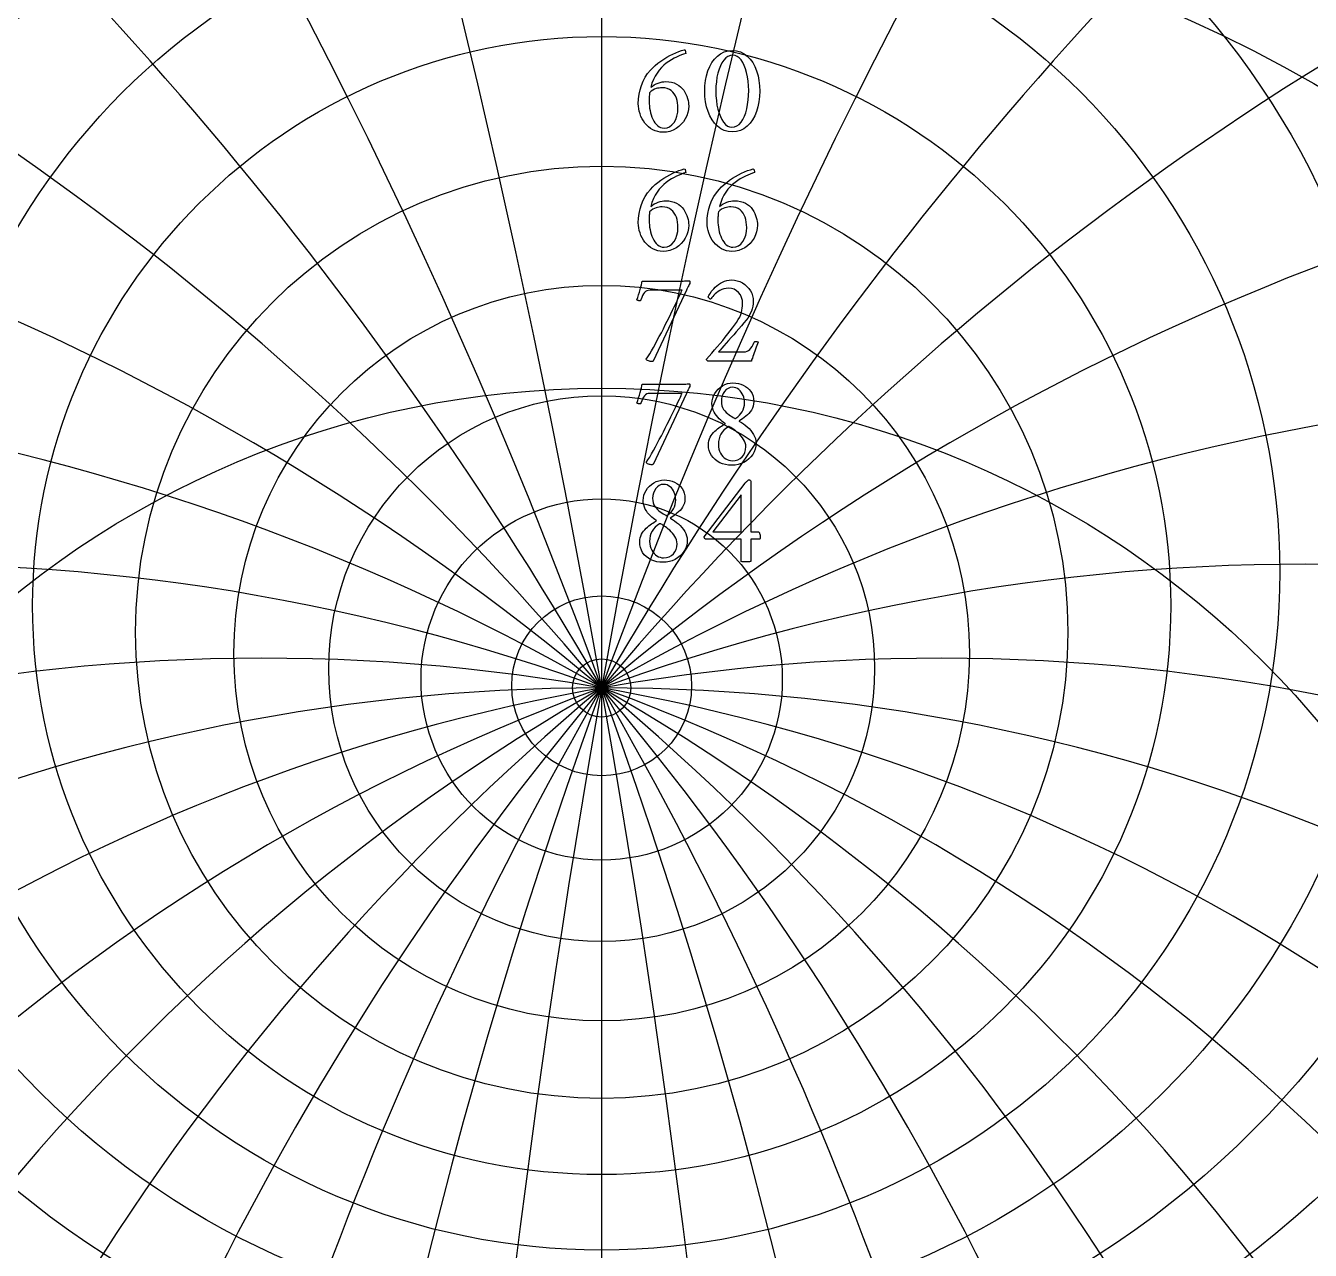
# Model space of a CAD drawing. Header units: millimetres. Extents: x -71 to 71, y -71 to 73.
# Drawn here: x -18.5 to 22.76, y 2.4 to 41.72 of the extents above; entities that cross this region are included whole.
import ezdxf

# ---------------------------------------------------------------- set-up
doc = ezdxf.new("R2010")
doc.units = ezdxf.units.MM
for name, color, linetype in [('CUT_OUTER', 1, 'Continuous'), ('ENGRAVE', 7, 'Continuous'), ('ENGRAVE_FINE', 8, 'Continuous'), ('TEXT', 5, 'Continuous')]:
    doc.layers.add(name, color=color, linetype=linetype)

msp = doc.modelspace()

# ---------------------------------------------------------------- linework, layer by layer
at = {"layer": 'CUT_OUTER'}
msp.add_arc((-0.0002, -0.0002), 71.2199, 143.788848, 87.803032, dxfattribs=at)
at = {"layer": 'ENGRAVE'}
msp.add_lwpolyline([(0, -70.2), (0, 70.2)], dxfattribs=at)
for centre, radius in [((0, 0), 70.2), ((0, 29.209), 34.0388), ((0, 27.169), 29.5772), ((0, 25.5175), 25.5175), ((0, 0), 45.9522), ((0, 24.1802), 21.772), ((0, 23.1026), 18.2729), ((0, 22.2447), 14.9666), ((0, 21.5768), 11.8094), ((0, 0), 30.0798), ((0, 21.0773), 8.7644), ((0, 20.7306), 5.7999), ((0, 20.5266), 2.8872), ((0, 20.4592), 0.936)]:
    msp.add_circle(centre, radius, dxfattribs=at)
for centre, radius, start, end in [((0, 31.741), 39.0191, 104.50551, 75.49449), ((0, 34.912), 44.6795, 146.69677, 33.30323), ((0, 38.9367), 51.2495, 168.64959, 11.35041), ((0, 44.1398), 59.0705, 185.608142, 354.391858), ((0, 51.0351), 68.6745, 199.959035, 340.040965), ((0, -41.3755), 61.8348, 42, 138), ((0, -41.3755), 61.8348, 42, 138)]:
    msp.add_arc(centre, radius, start, end, dxfattribs=at)
at = {"layer": 'ENGRAVE_FINE'}
for centre, radius, start, end in [((-350.6823, -41.3755), 356.0921, 3.846969, 18.080135), ((-350.6823, -41.3755), 356.0921, 3.846969, 18.080135), ((350.6823, -41.3755), 356.0921, 161.919865, 176.153031), ((350.6823, -41.3755), 356.0921, 161.919865, 176.153031), ((-169.8896, -41.3755), 180.7927, 7.744385, 36.376389), ((-169.8896, -41.3755), 180.7927, 7.744385, 36.376389), ((169.8896, -41.3755), 180.7927, 143.623611, 172.255615), ((169.8896, -41.3755), 180.7927, 143.623611, 172.255615), ((-107.1009, -41.3755), 123.6695, 11.745134, 55.103196), ((-107.1009, -41.3755), 123.6695, 11.745134, 55.103196), ((107.1009, -41.3755), 123.6695, 124.896804, 168.254866), ((107.1009, -41.3755), 123.6695, 124.896804, 168.254866), ((-73.6918, -41.3755), 96.1978, 15.907198, 74.457561), ((-73.6918, -41.3755), 96.1978, 15.907198, 74.457561), ((73.6918, -41.3755), 96.1978, 105.542439, 164.092802), ((73.6918, -41.3755), 96.1978, 105.542439, 164.092802), ((-51.8855, -41.3755), 80.7195, 20.296793, 94.565762), ((-51.8855, -41.3755), 80.7195, 20.296793, 94.565762), ((51.8855, -41.3755), 80.7195, 85.434238, 159.703207), ((51.8855, -41.3755), 80.7195, 85.434238, 159.703207), ((-35.7003, -41.3755), 71.4006, 24.992282, 112.762358), ((-35.7003, -41.3755), 71.4006, 24.992282, 112.762358), ((35.7003, -41.3755), 71.4006, 67.237642, 155.007718), ((35.7003, -41.3755), 71.4006, 67.237642, 155.007718), ((-22.506, -41.3755), 65.8032, 30.089288, 122.535602), ((-22.506, -41.3755), 65.8032, 30.089288, 122.535602), ((22.506, -41.3755), 65.8032, 57.464398, 149.910712), ((22.506, -41.3755), 65.8032, 57.464398, 149.910712), ((-10.9031, -41.3755), 62.7887, 35.707517, 130.834526), ((-10.9031, -41.3755), 62.7887, 35.707517, 130.834526), ((10.9031, -41.3755), 62.7887, 49.165474, 144.292483), ((10.9031, -41.3755), 62.7887, 49.165474, 144.292483)]:
    msp.add_arc(centre, radius, start, end, dxfattribs=at)
at = {"layer": 'TEXT'}
for points in [[(2.0509, 39.9293), (2.1525, 39.9243), (2.2455, 39.9095), (2.33, 39.8849), (2.4059, 39.8504), (2.4738, 39.8082), (2.5346, 39.7606), (2.588, 39.7075), (2.6342, 39.649), (2.6738, 39.587), (2.7074, 39.5234), (2.735, 39.4583), (2.7567, 39.3916), (2.773, 39.3259), (2.7847, 39.2634), (2.7917, 39.2044), (2.794, 39.1488), (2.7872, 39.0386), (2.7665, 38.9324), (2.7322, 38.83), (2.684, 38.7315), (2.6243, 38.6397), (2.5553, 38.5572), (2.477, 38.484), (2.3893, 38.4202), (2.2939, 38.3684), (2.1926, 38.3314), (2.0853, 38.3092), (1.972, 38.3018), (1.8829, 38.3069), (1.7982, 38.3221), (1.7179, 38.3474), (1.642, 38.3828), (1.571, 38.4265), (1.5055, 38.4767), (1.4454, 38.5334), (1.3908, 38.5966), (1.3419, 38.665), (1.2989, 38.7372), (1.262, 38.8134), (1.231, 38.8934), (1.2064, 38.9753), (1.1889, 39.0569), (1.1784, 39.1382), (1.1749, 39.2193), (1.1811, 39.3729), (1.1998, 39.5224), (1.231, 39.6677), (1.2745, 39.8089), (1.3301, 39.9435), (1.397, 40.0694), (1.4754, 40.1864), (1.5652, 40.2946), (1.6405, 40.3719), (1.7214, 40.4461), (1.8076, 40.5172), (1.8994, 40.5852), (1.9943, 40.6493), (2.0903, 40.7087), (2.1874, 40.7635), (2.2855, 40.8136), (2.3824, 40.8579), (2.4759, 40.8955), (2.5661, 40.9264), (2.6529, 40.9506), (2.6661, 40.9476), (2.6768, 40.9386), (2.6848, 40.9237), (2.6902, 40.9028), (2.6939, 40.8806), (2.6965, 40.8618), (2.698, 40.8464), (2.6985, 40.8343), (2.632, 40.8115), (2.561, 40.7845), (2.4856, 40.7534), (2.4059, 40.7181), (2.3237, 40.6776), (2.2414, 40.6309), (2.1587, 40.578), (2.0758, 40.5188), (1.9949, 40.4525), (1.918, 40.3782), (1.8454, 40.2958), (1.7769, 40.2053), (1.7144, 40.1058), (1.6596, 39.9962), (1.6126, 39.8765), (1.5735, 39.7466), (1.629, 39.7877), (1.6876, 39.8239), (1.7494, 39.8552), (1.8143, 39.8815), (1.8789, 39.9024), (1.9398, 39.9173), (1.9972, 39.9263), (2.0509, 39.9293)], [(4.1931, 40.9256), (4.3308, 40.9145), (4.4573, 40.881), (4.5726, 40.8252), (4.6768, 40.7471), (4.7694, 40.6505), (4.8501, 40.539), (4.9189, 40.4128), (4.9757, 40.2718), (5.0202, 40.1198), (5.052, 39.9609), (5.0711, 39.795), (5.0774, 39.622), (5.0709, 39.4491), (5.0515, 39.2832), (5.019, 39.1242), (4.9736, 38.9723), (4.9159, 38.8312), (4.8465, 38.7045), (4.7654, 38.5924), (4.6726, 38.4949), (4.5687, 38.4159), (4.4542, 38.3594), (4.329, 38.3256), (4.1931, 38.3143), (4.0608, 38.3256), (3.9378, 38.3594), (3.8242, 38.4159), (3.7198, 38.4949), (3.626, 38.5924), (3.5439, 38.7045), (3.4735, 38.8312), (3.4147, 38.9723), (3.3684, 39.1242), (3.3353, 39.2832), (3.3155, 39.4491), (3.3088, 39.622), (3.3153, 39.795), (3.3348, 39.9609), (3.3672, 40.1198), (3.4126, 40.2718), (3.4705, 40.4128), (3.5403, 40.539), (3.622, 40.6505), (3.7157, 40.7471), (3.8203, 40.8252), (3.9347, 40.881), (4.059, 40.9145), (4.1931, 40.9256)], [(4.2139, 40.7762), (4.1318, 40.7665), (4.0556, 40.7373), (3.9854, 40.6886), (3.9212, 40.6205), (3.8635, 40.536), (3.8127, 40.4384), (3.769, 40.3274), (3.7323, 40.2033), (3.7032, 40.0689), (3.6825, 39.9272), (3.67, 39.7782), (3.6659, 39.622), (3.67, 39.4675), (3.6825, 39.3195), (3.7032, 39.1779), (3.7323, 39.0429), (3.7685, 38.9177), (3.8107, 38.8057), (3.8588, 38.707), (3.9129, 38.6215), (3.9722, 38.5525), (4.0359, 38.5032), (4.104, 38.4736), (4.1765, 38.4637), (4.264, 38.4739), (4.3436, 38.5042), (4.4155, 38.5548), (4.4796, 38.6257), (4.536, 38.7134), (4.5849, 38.8146), (4.6263, 38.9292), (4.6602, 39.0574), (4.6865, 39.1952), (4.7053, 39.3387), (4.7166, 39.4879), (4.7204, 39.6428), (4.7164, 39.7986), (4.7043, 39.9464), (4.6842, 40.0861), (4.656, 40.2178), (4.6207, 40.339), (4.5792, 40.4472), (4.5315, 40.5424), (4.4775, 40.6247), (4.4182, 40.691), (4.3545, 40.7383), (4.2864, 40.7667), (4.2139, 40.7762)], [(1.5402, 39.5681), (1.5364, 39.5346), (1.533, 39.5006), (1.5301, 39.4661), (1.5278, 39.4311), (1.526, 39.3958), (1.5247, 39.3605), (1.5239, 39.3252), (1.5236, 39.2899), (1.5255, 39.2206), (1.5309, 39.1498), (1.54, 39.0774), (1.5527, 39.0035), (1.5692, 38.93), (1.5895, 38.8592), (1.6138, 38.7909), (1.642, 38.7253), (1.674, 38.6639), (1.7099, 38.6085), (1.7498, 38.5591), (1.7935, 38.5156), (1.841, 38.4802), (1.8921, 38.4549), (1.9468, 38.4397), (2.0052, 38.4347), (2.0984, 38.4461), (2.1827, 38.4803), (2.2582, 38.5374), (2.3249, 38.6174), (2.3794, 38.7144), (2.4183, 38.8229), (2.4417, 38.9427), (2.4495, 39.074), (2.4462, 39.1597), (2.4365, 39.2422), (2.4203, 39.3216), (2.3976, 39.3979), (2.3678, 39.469), (2.3306, 39.5328), (2.2859, 39.5893), (2.2336, 39.6386), (2.1731, 39.6786), (2.1038, 39.7072), (2.0257, 39.7243), (1.9388, 39.73), (1.894, 39.7283), (1.8469, 39.7232), (1.7975, 39.7148), (1.7458, 39.703), (1.6932, 39.6844), (1.6414, 39.6558), (1.5905, 39.617), (1.5402, 39.5681)], [(2.0509, 36.1041), (2.1525, 36.0992), (2.2455, 36.0844), (2.33, 36.0598), (2.4059, 36.0253), (2.4738, 35.9831), (2.5346, 35.9355), (2.588, 35.8824), (2.6342, 35.8239), (2.6738, 35.7619), (2.7074, 35.6983), (2.735, 35.6332), (2.7567, 35.5665), (2.773, 35.5007), (2.7847, 35.4383), (2.7917, 35.3793), (2.794, 35.3236), (2.7872, 35.2135), (2.7665, 35.1072), (2.7322, 35.0049), (2.684, 34.9064), (2.6243, 34.8145), (2.5553, 34.732), (2.477, 34.6589), (2.3893, 34.595), (2.2939, 34.5433), (2.1926, 34.5063), (2.0853, 34.4841), (1.972, 34.4767), (1.8829, 34.4818), (1.7982, 34.4969), (1.7179, 34.5222), (1.642, 34.5577), (1.571, 34.6014), (1.5055, 34.6516), (1.4454, 34.7083), (1.3908, 34.7715), (1.3419, 34.8398), (1.2989, 34.9121), (1.262, 34.9883), (1.231, 35.0683), (1.2064, 35.1502), (1.1889, 35.2318), (1.1784, 35.3131), (1.1749, 35.3942), (1.1811, 35.5478), (1.1998, 35.6973), (1.231, 35.8426), (1.2745, 35.9837), (1.3301, 36.1184), (1.397, 36.2443), (1.4754, 36.3613), (1.5652, 36.4695), (1.6405, 36.5468), (1.7214, 36.621), (1.8076, 36.6921), (1.8994, 36.7601), (1.9943, 36.8242), (2.0903, 36.8836), (2.1874, 36.9383), (2.2855, 36.9884), (2.3824, 37.0328), (2.4759, 37.0704), (2.5661, 37.1013), (2.6529, 37.1254), (2.6661, 37.1224), (2.6768, 37.1135), (2.6848, 37.0986), (2.6902, 37.0777), (2.6939, 37.0555), (2.6965, 37.0367), (2.698, 37.0213), (2.6985, 37.0092), (2.632, 36.9864), (2.561, 36.9594), (2.4856, 36.9282), (2.4059, 36.8929), (2.3237, 36.8525), (2.2414, 36.8058), (2.1587, 36.7528), (2.0758, 36.6937), (1.9949, 36.6274), (1.918, 36.553), (1.8454, 36.4706), (1.7769, 36.3802), (1.7144, 36.2807), (1.6596, 36.1711), (1.6126, 36.0513), (1.5735, 35.9215), (1.629, 35.9626), (1.6876, 35.9988), (1.7494, 36.0301), (1.8143, 36.0564), (1.8789, 36.0773), (1.9398, 36.0922), (1.9972, 36.1011), (2.0509, 36.1041)], [(4.2596, 36.1041), (4.3611, 36.0992), (4.4542, 36.0844), (4.5386, 36.0598), (4.6145, 36.0253), (4.6825, 35.9831), (4.7432, 35.9355), (4.7967, 35.8824), (4.8429, 35.8239), (4.8824, 35.7619), (4.916, 35.6983), (4.9437, 35.6332), (4.9653, 35.5665), (4.9817, 35.5007), (4.9934, 35.4383), (5.0004, 35.3793), (5.0027, 35.3236), (4.9958, 35.2135), (4.9752, 35.1072), (4.9408, 35.0049), (4.8927, 34.9064), (4.833, 34.8145), (4.764, 34.732), (4.6856, 34.6589), (4.5979, 34.595), (4.5026, 34.5433), (4.4012, 34.5063), (4.2939, 34.4841), (4.1807, 34.4767), (4.0915, 34.4818), (4.0068, 34.4969), (3.9265, 34.5222), (3.8506, 34.5577), (3.7797, 34.6014), (3.7141, 34.6516), (3.6541, 34.7083), (3.5994, 34.7715), (3.5505, 34.8398), (3.5076, 34.9121), (3.4706, 34.9883), (3.4396, 35.0683), (3.4151, 35.1502), (3.3976, 35.2318), (3.3871, 35.3131), (3.3836, 35.3942), (3.3898, 35.5478), (3.4085, 35.6973), (3.4396, 35.8426), (3.4832, 35.9837), (3.5387, 36.1184), (3.6057, 36.2443), (3.684, 36.3613), (3.7738, 36.4695), (3.8492, 36.5468), (3.93, 36.621), (4.0163, 36.6921), (4.108, 36.7601), (4.203, 36.8242), (4.299, 36.8836), (4.396, 36.9383), (4.4941, 36.9884), (4.591, 37.0328), (4.6846, 37.0704), (4.7747, 37.1013), (4.8615, 37.1254), (4.8748, 37.1224), (4.8854, 37.1135), (4.8935, 37.0986), (4.8989, 37.0777), (4.9025, 37.0555), (4.9051, 37.0367), (4.9067, 37.0213), (4.9072, 37.0092), (4.8407, 36.9864), (4.7697, 36.9594), (4.6943, 36.9282), (4.6145, 36.8929), (4.5324, 36.8525), (4.45, 36.8058), (4.3674, 36.7528), (4.2845, 36.6937), (4.2035, 36.6274), (4.1267, 36.553), (4.0541, 36.4706), (3.9855, 36.3802), (3.923, 36.2807), (3.8683, 36.1711), (3.8213, 36.0513), (3.7821, 35.9215), (3.8376, 35.9626), (3.8963, 35.9988), (3.958, 36.0301), (4.0229, 36.0564), (4.0875, 36.0773), (4.1485, 36.0922), (4.2058, 36.1011), (4.2596, 36.1041)], [(1.5402, 35.7429), (1.5364, 35.7095), (1.533, 35.6755), (1.5301, 35.641), (1.5278, 35.6059), (1.526, 35.5707), (1.5247, 35.5354), (1.5239, 35.5001), (1.5236, 35.4648), (1.5255, 35.3955), (1.5309, 35.3247), (1.54, 35.2523), (1.5527, 35.1783), (1.5692, 35.1049), (1.5895, 35.0341), (1.6138, 34.9658), (1.642, 34.9002), (1.674, 34.8388), (1.7099, 34.7834), (1.7498, 34.734), (1.7935, 34.6905), (1.841, 34.6551), (1.8921, 34.6298), (1.9468, 34.6146), (2.0052, 34.6096), (2.0984, 34.621), (2.1827, 34.6552), (2.2582, 34.7123), (2.3249, 34.7922), (2.3794, 34.8893), (2.4183, 34.9977), (2.4417, 35.1176), (2.4495, 35.2489), (2.4462, 35.3345), (2.4365, 35.417), (2.4203, 35.4964), (2.3976, 35.5727), (2.3678, 35.6438), (2.3306, 35.7077), (2.2859, 35.7642), (2.2336, 35.8135), (2.1731, 35.8535), (2.1038, 35.882), (2.0257, 35.8991), (1.9388, 35.9049), (1.894, 35.9032), (1.8469, 35.8981), (1.7975, 35.8897), (1.7458, 35.8779), (1.6932, 35.8593), (1.6414, 35.8306), (1.5905, 35.7919), (1.5402, 35.7429)], [(3.7489, 35.7429), (3.745, 35.7095), (3.7416, 35.6755), (3.7388, 35.641), (3.7365, 35.6059), (3.7346, 35.5707), (3.7333, 35.5354), (3.7326, 35.5001), (3.7323, 35.4648), (3.7341, 35.3955), (3.7396, 35.3247), (3.7486, 35.2523), (3.7614, 35.1783), (3.7778, 35.1049), (3.7982, 35.0341), (3.8225, 34.9658), (3.8506, 34.9002), (3.8827, 34.8388), (3.9186, 34.7834), (3.9584, 34.734), (4.0022, 34.6905), (4.0496, 34.6551), (4.1008, 34.6298), (4.1555, 34.6146), (4.2139, 34.6096), (4.307, 34.621), (4.3914, 34.6552), (4.4669, 34.7123), (4.5336, 34.7922), (4.5881, 34.8893), (4.627, 34.9977), (4.6503, 35.1176), (4.6581, 35.2489), (4.6549, 35.3345), (4.6451, 35.417), (4.6289, 35.4964), (4.6062, 35.5727), (4.5765, 35.6438), (4.5393, 35.7077), (4.4945, 35.7642), (4.4422, 35.8135), (4.3818, 35.8535), (4.3125, 35.882), (4.2344, 35.8991), (4.1475, 35.9049), (4.1027, 35.9032), (4.0556, 35.8981), (4.0062, 35.8897), (3.9544, 35.8779), (3.9019, 35.8593), (3.8501, 35.8306), (3.7991, 35.7919), (3.7489, 35.7429)], [(2.5325, 33.5228), (2.5727, 33.5232), (2.6145, 33.5243), (2.6578, 33.5263), (2.7027, 33.529), (2.7437, 33.5317), (2.7754, 33.5337), (2.7977, 33.5349), (2.8106, 33.5352), (2.8215, 33.5329), (2.8293, 33.5259), (2.834, 33.5142), (2.8356, 33.4979), (2.8332, 33.4752), (2.8262, 33.4486), (2.8145, 33.4181), (2.7982, 33.3837), (2.7792, 33.3467), (2.7598, 33.3085), (2.7398, 33.2689), (2.7193, 33.228), (1.6523, 30.9488), (1.6451, 30.9433), (1.6357, 30.9394), (1.6243, 30.9371), (1.6108, 30.9363), (1.5867, 30.9378), (1.56, 30.942), (1.5306, 30.9492), (1.4987, 30.9592), (1.4697, 30.971), (1.4489, 30.9836), (1.4365, 30.9969), (1.4323, 31.0111), (1.4855, 31.0941), (1.5413, 31.1854), (1.5997, 31.2851), (1.6606, 31.393), (1.7233, 31.5067), (1.7868, 31.6234), (1.851, 31.7433), (1.916, 31.8663), (1.9806, 31.9903), (2.0436, 32.1133), (2.1051, 32.2353), (2.1651, 32.3562), (2.2227, 32.4739), (2.2772, 32.5861), (2.3285, 32.6929), (2.3768, 32.7942), (2.4212, 32.8879), (2.4609, 32.9717), (2.4959, 33.0456), (2.5263, 33.1097), (2.5508, 33.1615), (2.5683, 33.1984), (2.5788, 33.2206), (2.5823, 33.228), (1.5527, 33.228), (1.4961, 33.2234), (1.4468, 33.2093), (1.4048, 33.186), (1.37, 33.1533), (1.3399, 33.1105), (1.3119, 33.0568), (1.286, 32.9922), (1.2621, 32.9167), (1.2574, 32.9058), (1.2476, 32.898), (1.2325, 32.8933), (1.2123, 32.8917), (1.2051, 32.8923), (1.1962, 32.8938), (1.1854, 32.8964), (1.1728, 32.9), (1.1602, 32.9042), (1.1495, 32.9084), (1.1405, 32.9125), (1.1334, 32.9167), (1.16, 33.0001), (1.1858, 33.0843), (1.2108, 33.1693), (1.2351, 33.255), (1.2573, 33.3364), (1.2761, 33.4081), (1.2915, 33.4702), (1.3036, 33.5228)], [(5.0276, 31.5632), (5.0066, 31.5117), (4.985, 31.4568), (4.963, 31.3986), (4.9404, 31.337), (4.9181, 31.2748), (4.8968, 31.215), (4.8766, 31.1575), (4.8574, 31.1024), (4.8403, 31.0528), (4.8262, 31.0121), (4.8154, 30.9802), (4.8076, 30.9571), (3.4043, 30.9571), (3.398, 30.9619), (3.3913, 30.968), (3.3845, 30.9754), (3.3773, 30.9841), (3.371, 30.993), (3.3664, 31.0012), (3.3637, 31.0086), (3.3628, 31.0152), (3.4484, 31.1117), (3.5351, 31.2103), (3.6228, 31.311), (3.7115, 31.4138), (3.7998, 31.5173), (3.8859, 31.6203), (3.97, 31.7228), (4.052, 31.8248), (4.1301, 31.9244), (4.2025, 32.0199), (4.2692, 32.1112), (4.3301, 32.1984), (4.3868, 32.2869), (4.4324, 32.3697), (4.4667, 32.4467), (4.49, 32.5181), (4.5054, 32.5874), (4.5164, 32.6582), (4.5231, 32.7306), (4.5253, 32.8046), (4.5173, 32.9042), (4.4936, 32.9955), (4.454, 33.0786), (4.3986, 33.1533), (4.331, 33.2151), (4.2549, 33.2592), (4.1702, 33.2856), (4.0769, 33.2945), (3.9985, 33.29), (3.9253, 33.2768), (3.8574, 33.2548), (3.7946, 33.2239), (3.7372, 33.1878), (3.6856, 33.1502), (3.6397, 33.111), (3.5994, 33.0703), (3.5652, 33.0313), (3.5372, 32.9976), (3.5154, 32.9691), (3.4998, 32.9457), (3.4872, 32.9474), (3.4744, 32.9525), (3.4613, 32.9609), (3.4479, 32.9727), (3.4361, 32.9853), (3.4277, 32.9961), (3.4226, 33.005), (3.4209, 33.0121), (3.4299, 33.0341), (3.4443, 33.0625), (3.4641, 33.0974), (3.4894, 33.1388), (3.5202, 33.1839), (3.5564, 33.2301), (3.598, 33.2773), (3.6451, 33.3256), (3.6969, 33.3726), (3.7525, 33.4159), (3.8121, 33.4556), (3.8755, 33.4917), (3.9429, 33.5216), (4.0141, 33.543), (4.0892, 33.5559), (4.1682, 33.5602), (4.2636, 33.5541), (4.3545, 33.5358), (4.4411, 33.5053), (4.5232, 33.4626), (4.5989, 33.4103), (4.6664, 33.351), (4.7256, 33.2847), (4.7764, 33.2114), (4.8173, 33.1333), (4.8465, 33.0526), (4.864, 32.9693), (4.8698, 32.8834), (4.8659, 32.7976), (4.8543, 32.7143), (4.8348, 32.6336), (4.8076, 32.5555), (4.7736, 32.48), (4.7339, 32.407), (4.6885, 32.3367), (4.6374, 32.269), (4.5648, 32.1804), (4.4884, 32.0889), (4.4081, 31.9946), (4.3239, 31.8974), (4.2389, 31.8004), (4.1563, 31.7065), (4.076, 31.6156), (3.998, 31.5279), (3.9251, 31.4461), (3.86, 31.3728), (3.8026, 31.308), (3.7531, 31.2519), (4.5585, 31.2519), (4.6159, 31.2567), (4.668, 31.2711), (4.7145, 31.2951), (4.7557, 31.3287), (4.7934, 31.3721), (4.8299, 31.4257), (4.865, 31.4894), (4.8989, 31.5632), (4.9049, 31.5741), (4.9145, 31.5819), (4.9277, 31.5866), (4.9446, 31.5881), (4.9518, 31.5876), (4.9612, 31.5861), (4.9726, 31.5835), (4.9861, 31.5798), (4.9996, 31.5757), (5.011, 31.5715), (5.0203, 31.5674), (5.0276, 31.5632)], [(2.5325, 30.2116), (2.5727, 30.212), (2.6145, 30.2132), (2.6578, 30.2151), (2.7027, 30.2178), (2.7437, 30.2206), (2.7754, 30.2225), (2.7977, 30.2237), (2.8106, 30.2241), (2.8215, 30.2217), (2.8293, 30.2147), (2.834, 30.203), (2.8356, 30.1867), (2.8332, 30.164), (2.8262, 30.1374), (2.8145, 30.1069), (2.7982, 30.0725), (2.7792, 30.0355), (2.7598, 29.9973), (2.7398, 29.9577), (2.7193, 29.9168), (1.6523, 27.6376), (1.6451, 27.6321), (1.6357, 27.6283), (1.6243, 27.6259), (1.6108, 27.6251), (1.5867, 27.6266), (1.56, 27.6309), (1.5306, 27.638), (1.4987, 27.648), (1.4697, 27.6598), (1.4489, 27.6724), (1.4365, 27.6857), (1.4323, 27.6999), (1.4855, 27.7829), (1.5413, 27.8742), (1.5997, 27.9739), (1.6606, 28.0818), (1.7233, 28.1955), (1.7868, 28.3122), (1.851, 28.4321), (1.916, 28.5551), (1.9806, 28.6791), (2.0436, 28.8021), (2.1051, 28.9241), (2.1651, 29.045), (2.2227, 29.1627), (2.2772, 29.2749), (2.3285, 29.3817), (2.3768, 29.483), (2.4212, 29.5767), (2.4609, 29.6605), (2.4959, 29.7344), (2.5263, 29.7985), (2.5508, 29.8503), (2.5683, 29.8873), (2.5788, 29.9094), (2.5823, 29.9168), (1.5527, 29.9168), (1.4961, 29.9122), (1.4468, 29.8982), (1.4048, 29.8748), (1.37, 29.8421), (1.3399, 29.7993), (1.3119, 29.7456), (1.286, 29.681), (1.2621, 29.6055), (1.2574, 29.5946), (1.2476, 29.5868), (1.2325, 29.5821), (1.2123, 29.5806), (1.2051, 29.5811), (1.1962, 29.5826), (1.1854, 29.5852), (1.1728, 29.5889), (1.1602, 29.593), (1.1495, 29.5972), (1.1405, 29.6013), (1.1334, 29.6055), (1.16, 29.6889), (1.1858, 29.7731), (1.2108, 29.8581), (1.2351, 29.9438), (1.2573, 30.0252), (1.2761, 30.0969), (1.2915, 30.1591), (1.3036, 30.2116)], [(4.2139, 30.2531), (4.3033, 30.2487), (4.3888, 30.2355), (4.4704, 30.2134), (4.5481, 30.1825), (4.6201, 30.1434), (4.6846, 30.0964), (4.7415, 30.0416), (4.791, 29.9791), (4.8309, 29.909), (4.8595, 29.8317), (4.8766, 29.7471), (4.8823, 29.6553), (4.8776, 29.579), (4.8636, 29.5079), (4.8403, 29.442), (4.8076, 29.3813), (4.7683, 29.3252), (4.7251, 29.2733), (4.678, 29.2256), (4.627, 29.182), (4.5747, 29.142), (4.5237, 29.1052), (4.474, 29.0715), (4.4256, 29.0408), (4.4147, 29.0362), (4.4111, 29.0305), (4.4147, 29.0237), (4.4256, 29.0159), (4.4878, 28.9801), (4.5496, 28.9391), (4.6113, 28.8929), (4.6726, 28.8416), (4.7313, 28.786), (4.7847, 28.7274), (4.833, 28.6656), (4.8761, 28.6008), (4.9115, 28.5336), (4.9368, 28.4648), (4.952, 28.3945), (4.957, 28.3226), (4.9503, 28.2235), (4.93, 28.1296), (4.8963, 28.0408), (4.8491, 27.9573), (4.7908, 27.8806), (4.724, 27.8125), (4.6486, 27.7529), (4.5647, 27.7019), (4.4748, 27.6611), (4.3815, 27.6319), (4.2849, 27.6144), (4.1848, 27.6085), (4.0778, 27.6137), (3.9767, 27.6293), (3.8816, 27.6552), (3.7925, 27.6916), (3.7112, 27.7372), (3.6394, 27.7912), (3.5773, 27.8535), (3.5247, 27.9241), (3.4829, 28.0016), (3.4531, 28.0849), (3.4352, 28.1739), (3.4292, 28.2686), (3.4329, 28.3335), (3.4438, 28.3953), (3.4619, 28.4539), (3.4874, 28.5094), (3.5182, 28.5619), (3.5527, 28.6112), (3.5909, 28.6573), (3.6327, 28.7004), (3.6764, 28.7404), (3.7204, 28.7772), (3.7646, 28.8109), (3.8091, 28.8416), (3.8518, 28.8693), (3.8906, 28.8945), (3.9255, 28.9171), (3.9565, 28.9371), (3.9627, 28.943), (3.9648, 28.9485), (3.9627, 28.9534), (3.9565, 28.9578), (3.9141, 28.9854), (3.8698, 29.0185), (3.8238, 29.0571), (3.7759, 29.101), (3.7289, 29.1497), (3.6856, 29.2022), (3.6459, 29.2587), (3.6098, 29.319), (3.5799, 29.3828), (3.5585, 29.4498), (3.5456, 29.5198), (3.5413, 29.593), (3.5472, 29.6786), (3.5647, 29.7611), (3.5939, 29.8405), (3.6347, 29.9168), (3.6852, 29.9881), (3.7432, 30.0523), (3.8087, 30.1095), (3.8818, 30.1597), (3.9601, 30.2006), (4.0416, 30.2298), (4.1262, 30.2473), (4.2139, 30.2531)], [(4.1931, 30.112), (4.1232, 30.1037), (4.0587, 30.0787), (3.9997, 30.0372), (3.9461, 29.9791), (3.9016, 29.9096), (3.8698, 29.8338), (3.8508, 29.7518), (3.8444, 29.6636), (3.8489, 29.5898), (3.8626, 29.5219), (3.8853, 29.46), (3.917, 29.4041), (3.9551, 29.3536), (3.9964, 29.3081), (4.0412, 29.2675), (4.0893, 29.2318), (4.1376, 29.1999), (4.1828, 29.1706), (4.2248, 29.1439), (4.2637, 29.1197), (4.2684, 29.1179), (4.2741, 29.1166), (4.2808, 29.1158), (4.2886, 29.1156), (4.2904, 29.1156), (4.2917, 29.1156), (4.2925, 29.1156), (4.2928, 29.1156), (4.2987, 29.1158), (4.3042, 29.1166), (4.3091, 29.1179), (4.3135, 29.1197), (4.3727, 29.1638), (4.4256, 29.2131), (4.4723, 29.2676), (4.5128, 29.3273), (4.5455, 29.3922), (4.5688, 29.4622), (4.5829, 29.5375), (4.5875, 29.6179), (4.5845, 29.6776), (4.5756, 29.7362), (4.5607, 29.7938), (4.5398, 29.8504), (4.5135, 29.9041), (4.4822, 29.9532), (4.446, 29.9975), (4.4049, 30.0372), (4.3589, 30.0699), (4.3083, 30.0933), (4.2531, 30.1073), (4.1931, 30.112)], [(4.1931, 27.7538), (4.2877, 27.7616), (4.3722, 27.785), (4.4465, 27.8239), (4.5107, 27.8784), (4.5625, 27.9456), (4.5995, 28.0227), (4.6217, 28.1096), (4.629, 28.2064), (4.6246, 28.2677), (4.6114, 28.3273), (4.5893, 28.385), (4.5585, 28.4409), (4.5216, 28.4944), (4.4817, 28.5447), (4.4386, 28.592), (4.3924, 28.6361), (4.3454, 28.6767), (4.3, 28.7134), (4.2562, 28.7462), (4.2139, 28.7751), (4.1763, 28.7995), (4.1464, 28.8187), (4.1244, 28.8327), (4.1101, 28.8416), (4.1023, 28.8452), (4.0956, 28.8478), (4.0899, 28.8494), (4.0852, 28.8499), (4.0795, 28.8496), (4.0748, 28.8488), (4.0712, 28.8475), (4.0686, 28.8457), (3.9911, 28.792), (3.9248, 28.7347), (3.8697, 28.6737), (3.8257, 28.6091), (3.7921, 28.5388), (3.7681, 28.4607), (3.7537, 28.3748), (3.7489, 28.2811), (3.7531, 28.201), (3.7655, 28.127), (3.7863, 28.0589), (3.8153, 27.9967), (3.8508, 27.9411), (3.8906, 27.8924), (3.9348, 27.8508), (3.9835, 27.8161), (4.0347, 27.7889), (4.0867, 27.7694), (4.1395, 27.7577), (4.1931, 27.7538)], [(2.0052, 27.1364), (2.0946, 27.132), (2.1801, 27.1188), (2.2617, 27.0967), (2.3394, 27.0658), (2.4114, 27.0267), (2.4759, 26.9797), (2.5329, 26.9249), (2.5823, 26.8624), (2.6223, 26.7924), (2.6508, 26.715), (2.6679, 26.6304), (2.6736, 26.5386), (2.669, 26.4623), (2.655, 26.3912), (2.6316, 26.3253), (2.5989, 26.2646), (2.5596, 26.2085), (2.5164, 26.1566), (2.4693, 26.1089), (2.4183, 26.0653), (2.366, 26.0253), (2.315, 25.9885), (2.2654, 25.9548), (2.217, 25.9241), (2.2061, 25.9195), (2.2024, 25.9138), (2.2061, 25.907), (2.217, 25.8992), (2.2791, 25.8634), (2.341, 25.8224), (2.4026, 25.7762), (2.464, 25.7249), (2.5226, 25.6693), (2.5761, 25.6107), (2.6243, 25.5489), (2.6674, 25.4841), (2.7028, 25.4169), (2.7281, 25.3481), (2.7433, 25.2778), (2.7484, 25.2059), (2.7416, 25.1068), (2.7214, 25.0129), (2.6877, 24.9241), (2.6404, 24.8406), (2.5822, 24.7639), (2.5154, 24.6958), (2.44, 24.6362), (2.356, 24.5853), (2.2661, 24.5444), (2.1729, 24.5152), (2.0762, 24.4977), (1.9762, 24.4918), (1.8691, 24.497), (1.7681, 24.5126), (1.673, 24.5385), (1.5838, 24.5749), (1.5025, 24.6205), (1.4307, 24.6745), (1.3686, 24.7368), (1.3161, 24.8074), (1.2743, 24.8849), (1.2444, 24.9682), (1.2265, 25.0572), (1.2206, 25.1519), (1.2242, 25.2168), (1.2351, 25.2786), (1.2533, 25.3372), (1.2787, 25.3927), (1.3096, 25.4452), (1.3441, 25.4945), (1.3822, 25.5406), (1.424, 25.5837), (1.4677, 25.6237), (1.5117, 25.6605), (1.5559, 25.6942), (1.6004, 25.7249), (1.6431, 25.7526), (1.6819, 25.7778), (1.7168, 25.8004), (1.7478, 25.8204), (1.7541, 25.8263), (1.7561, 25.8318), (1.7541, 25.8367), (1.7478, 25.8411), (1.7054, 25.8687), (1.6612, 25.9018), (1.6151, 25.9404), (1.5672, 25.9843), (1.5203, 26.033), (1.4769, 26.0855), (1.4372, 26.142), (1.4012, 26.2023), (1.3712, 26.2661), (1.3498, 26.3331), (1.3369, 26.4031), (1.3327, 26.4763), (1.3385, 26.5619), (1.356, 26.6445), (1.3852, 26.7238), (1.4261, 26.8001), (1.4765, 26.8714), (1.5345, 26.9356), (1.6001, 26.9928), (1.6731, 27.043), (1.7515, 27.0839), (1.8329, 27.1131), (1.9175, 27.1306), (2.0052, 27.1364)], [(1.9845, 26.9953), (1.9145, 26.987), (1.8501, 26.962), (1.791, 26.9205), (1.7374, 26.8624), (1.6929, 26.7929), (1.6612, 26.7171), (1.6421, 26.6351), (1.6357, 26.5469), (1.6403, 26.4731), (1.6539, 26.4052), (1.6766, 26.3433), (1.7084, 26.2874), (1.7464, 26.2369), (1.7878, 26.1914), (1.8325, 26.1508), (1.8807, 26.1151), (1.9289, 26.0832), (1.9741, 26.0539), (2.0161, 26.0272), (2.055, 26.003), (2.0597, 26.0012), (2.0654, 25.9999), (2.0722, 25.9991), (2.08, 25.9989), (2.0818, 25.9989), (2.0831, 25.9989), (2.0839, 25.9989), (2.0841, 25.9989), (2.0901, 25.9991), (2.0955, 25.9999), (2.1005, 26.0012), (2.1049, 26.003), (2.164, 26.0471), (2.217, 26.0964), (2.2637, 26.1509), (2.3041, 26.2106), (2.3368, 26.2755), (2.3602, 26.3455), (2.3742, 26.4208), (2.3789, 26.5012), (2.3759, 26.5609), (2.3669, 26.6195), (2.352, 26.6771), (2.3311, 26.7337), (2.3048, 26.7874), (2.2735, 26.8365), (2.2373, 26.8808), (2.1962, 26.9205), (2.1503, 26.9532), (2.0997, 26.9766), (2.0444, 26.9906), (1.9845, 26.9953)], [(4.7328, 27.1406), (4.7483, 27.139), (4.7614, 27.1343), (4.7721, 27.1266), (4.7806, 27.1157), (4.7869, 27.1032), (4.7915, 27.0907), (4.7942, 27.0783), (4.7951, 27.0658), (4.7951, 25.4675), (5.0359, 25.4675), (5.046, 25.4644), (5.0556, 25.455), (5.0647, 25.4394), (5.0733, 25.4176), (5.0805, 25.3917), (5.0857, 25.3637), (5.0888, 25.3336), (5.0899, 25.3014), (5.0891, 25.2801), (5.0868, 25.262), (5.0829, 25.2469), (5.0774, 25.235), (4.7951, 25.235), (4.7951, 24.5251), (4.7934, 24.5244), (4.7884, 24.5225), (4.7799, 24.5192), (4.7681, 24.5147), (4.7488, 24.5101), (4.7178, 24.5069), (4.6751, 24.5049), (4.6207, 24.5043), (4.5572, 24.5064), (4.5118, 24.5126), (4.4845, 24.523), (4.4754, 24.5375), (4.4754, 25.235), (3.3337, 25.235), (3.324, 25.2419), (3.3156, 25.25), (3.3084, 25.2595), (3.3026, 25.2703), (3.2981, 25.2813), (3.2948, 25.2915), (3.2929, 25.301), (3.2922, 25.3097), (4.6124, 27.0368), (4.6239, 27.0501), (4.6374, 27.0653), (4.6529, 27.0823), (4.6706, 27.1011), (4.6885, 27.1184), (4.7048, 27.1307), (4.7196, 27.1381), (4.7328, 27.1406)], [(4.4754, 26.6548), (3.5662, 25.4675), (4.4754, 25.4675)], [(1.9845, 24.6371), (2.079, 24.6449), (2.1635, 24.6683), (2.2378, 24.7072), (2.3021, 24.7617), (2.3538, 24.8289), (2.3908, 24.906), (2.413, 24.9929), (2.4204, 25.0897), (2.416, 25.151), (2.4027, 25.2106), (2.3807, 25.2683), (2.3498, 25.3242), (2.313, 25.3777), (2.273, 25.428), (2.2299, 25.4753), (2.1837, 25.5194), (2.1368, 25.56), (2.0914, 25.5967), (2.0475, 25.6295), (2.0052, 25.6584), (1.9676, 25.6828), (1.9378, 25.702), (1.9157, 25.716), (1.9014, 25.7249), (1.8937, 25.7285), (1.8869, 25.7311), (1.8812, 25.7327), (1.8765, 25.7332), (1.8708, 25.7329), (1.8661, 25.7321), (1.8625, 25.7308), (1.8599, 25.729), (1.7825, 25.6753), (1.7162, 25.618), (1.661, 25.557), (1.6171, 25.4924), (1.5835, 25.4221), (1.5594, 25.344), (1.545, 25.2581), (1.5402, 25.1644), (1.5444, 25.0844), (1.5569, 25.0103), (1.5776, 24.9422), (1.6067, 24.88), (1.6421, 24.8244), (1.6819, 24.7757), (1.7262, 24.7341), (1.7748, 24.6994), (1.8261, 24.6722), (1.8781, 24.6527), (1.9309, 24.641), (1.9845, 24.6371)]]:
    msp.add_lwpolyline(points, close=True, dxfattribs=at)

doc.saveas('drawing.dxf')
